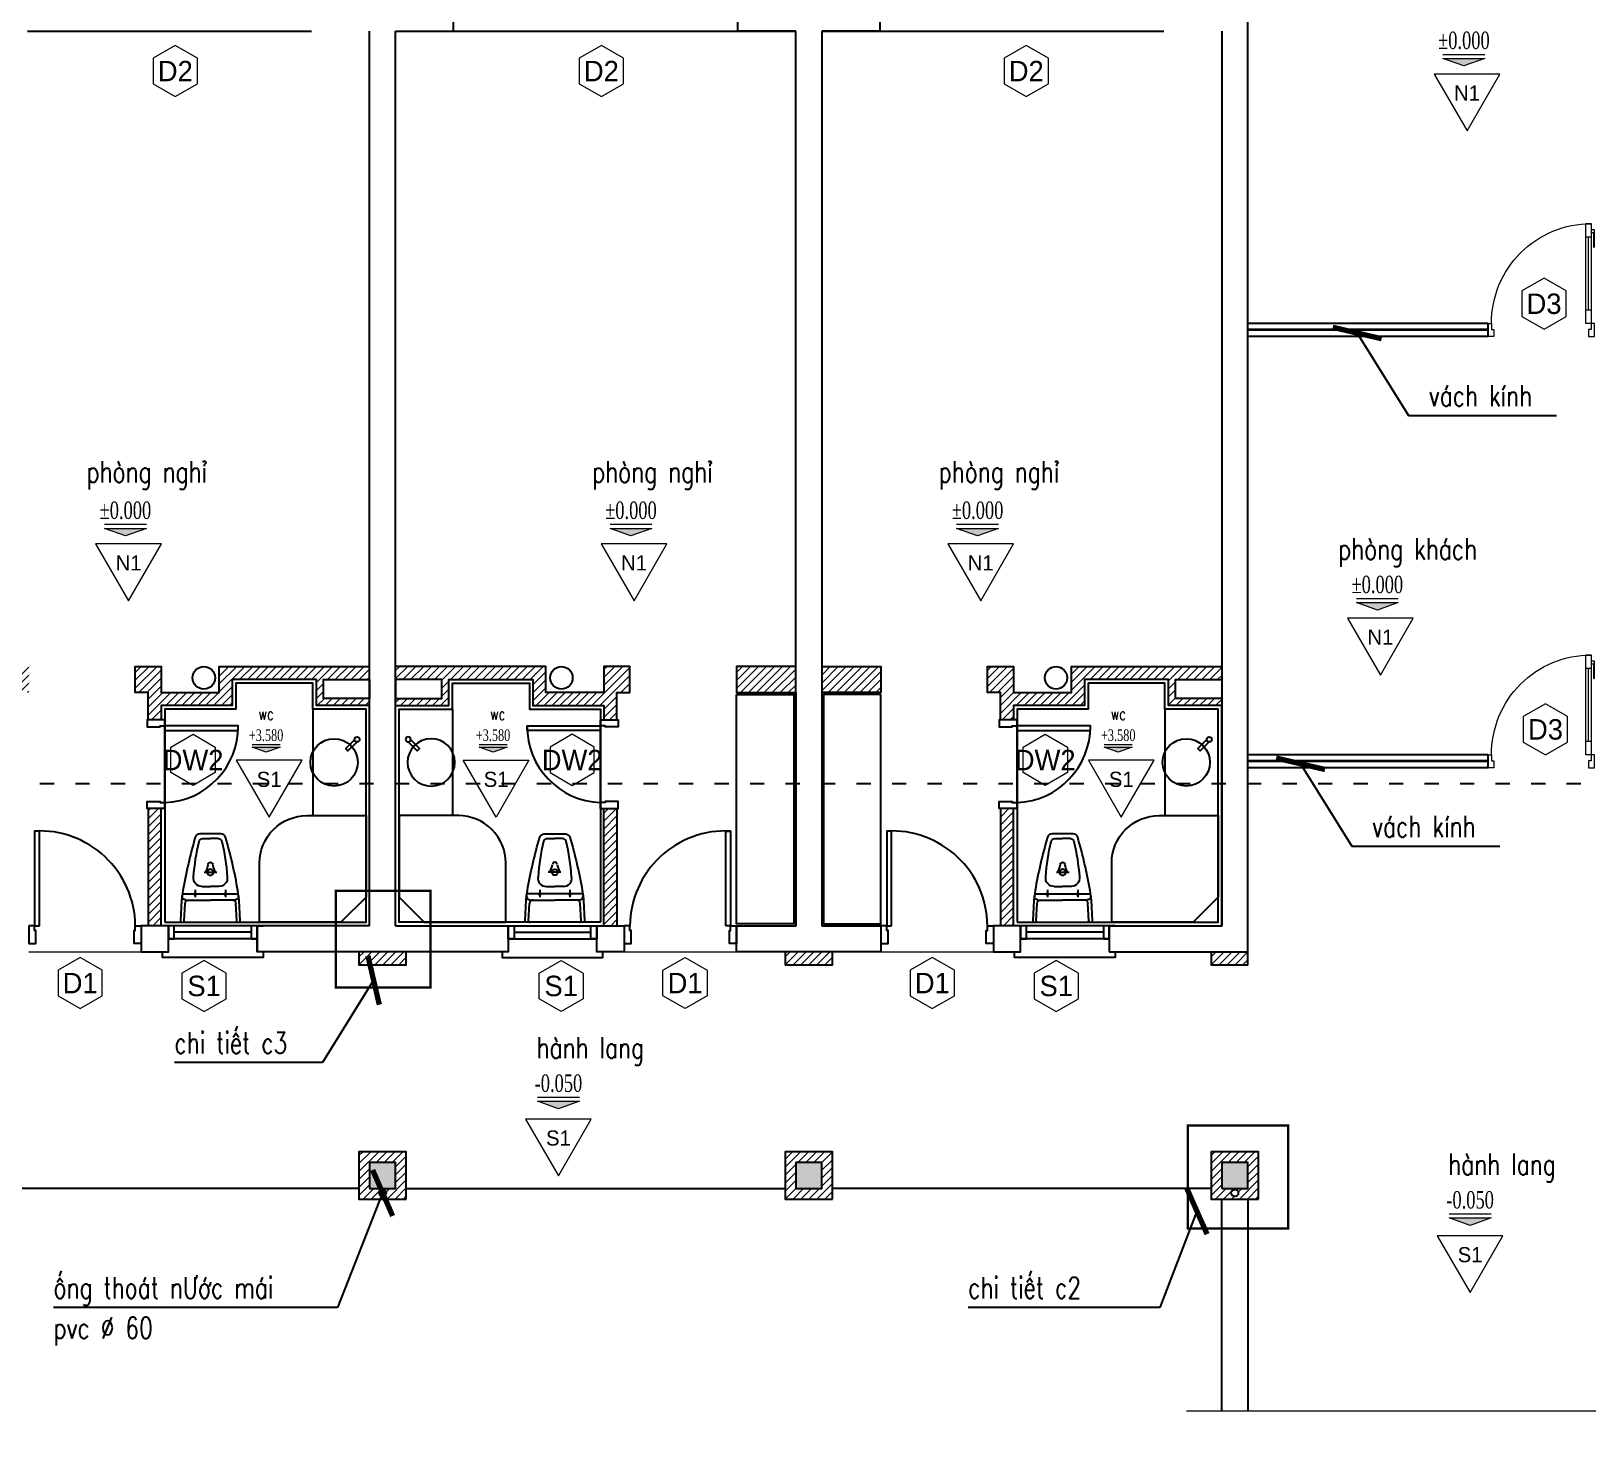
# Model space of a CAD drawing. Header units: inches. Extents: x 7154 to 95401, y -113037 to 84761.
# Drawn here: x 39985 to 53130, y 37877 to 49715 of the extents above; entities that cross this region are included whole.
import ezdxf
from ezdxf.enums import TextEntityAlignment as Align

# ---------------------------------------------------------------- set-up
doc = ezdxf.new("R2010")
doc.units = ezdxf.units.IN
doc.header["$MEASUREMENT"] = 0
doc.linetypes.add('ACAD_ISO03W100', pattern=[30, 12, -18])
doc.linetypes.add('HIDDEN2', pattern=[0.1875, 0.125, -0.0625])
for name, color, linetype in [('1', 1, 'Continuous'), ('33-Thiet bi', 33, 'Continuous'), ('HATCH', 8, 'Continuous'), ('NOITHAT', 8, 'Continuous'), ('TEXT', 2, 'Continuous'), ('THAY', 9, 'Continuous'), ('tuong', 4, 'Continuous')]:
    doc.layers.add(name, color=color, linetype=linetype)
for name, color, linetype, lineweight in [('252 DIM', 251, 'Continuous', 5), ('HACTH', 252, 'Continuous', 5), ('KHUAT', 254, 'HIDDEN2', 15), ('N-CUA', 254, 'Continuous', 18), ('NETMANH', 43, 'Continuous', 15), ('NEW', 2, 'Continuous', 35), ('ZONES', 7, 'Continuous', 18)]:
    doc.layers.add(name, color=color, linetype=linetype, lineweight=lineweight)
doc.styles.add('AVANTH', font='VnAvantH.TTF')
doc.styles.add('ISOCP', font='isocp.shx')
doc.styles.add('VNS', font='vntimeh.shx', dxfattribs={"width": 0.7})
doc.styles.add('VNSIMLI', font='vnsimli.shx', dxfattribs={"width": 0.75})
doc.dimstyles.new('100x2nn', dxfattribs={"dimscale": 2, "dimtxt": 180, "dimasz": 80, "dimexe": 80, "dimexo": 0, "dimgap": 30, "dimtad": 1, "dimdec": 0, "dimzin": 0, "dimdsep": 46, "dimtxsty": 'ISOCP', "dimblk1": 'ARCHTICK', "dimblk2": 'ARCHTICK', "dimsah": 1, "dimcen": 0.09, "dimdle": 80, "dimclrd": 8, "dimclre": 8, "dimclrt": 7, "dimadec": 0, "dimazin": 0, "dimtfac": 1, "dimtdec": 0, "dimtmove": 2, "dimatfit": 3, "dimldrblk": 'ARCHTICK', "dimfxl": 80, "dimtolj": 1, "dimtzin": 0, "dimarcsym": 0})

# ---------------------------------------------------------------- blocks, each defined once
blk = doc.blocks.new('CAODO')
blk.add_hatch(color=256).paths.add_polyline_path([(0, 0), (-225, 80), (225, 80)])
blk.add_line((-225, 124), (225, 124))
blk.add_lwpolyline([(0, 0), (-225, 80), (225, 80), (0, 0)])
at = {"layer": 'ZONES', "style": 'VNS', "width": 0.7}
blk.add_attdef('CAODO', text='', height=187, dxfattribs=at).set_placement((0, 274), align=Align.MIDDLE)
blk = doc.blocks.new('D-W')
blk.add_lwpolyline([(0, 0), (-260, -150), (-260, -450), (0, -600), (260, -450), (260, -150)], close=True)
at = {"layer": 'ZONES', "style": 'AVANTH'}
blk.add_attdef('DS', text='', height=240, dxfattribs=at).set_placement((0, -300), align=Align.MIDDLE)
blk = doc.blocks.new('_ArchTick')
at = {"color": 0, "linetype": 'ByBlock', "const_width": 0.15}
blk.add_lwpolyline([(-0.5, -0.5), (0.5, 0.5)], dxfattribs=at)
blk = doc.blocks.new('c900')
blk.add_line((51, 224), (51, 839))
for points in [[(29, 839), (74, 839), (74, 953), (29, 953), (29, 839)], [(29, 903), (4, 903), (4, 755)], [(29, 878), (9, 878), (9, 755), (4, 755)], [(29, 854), (29, 209)], [(74, 224), (74, 869)], [(74, 224), (29, 224), (29, 110), (74, 110), (74, 224)]]:
    blk.add_lwpolyline(points)
for points in [[(0, 0), (0, 110), (29, 110), (29, 57), (50, 57), (50, 0)], [(900, 0), (900, 110), (871, 110), (871, 57), (850, 57), (850, 0)]]:
    blk.add_lwpolyline(points, close=True)
at = {"layer": 'NETMANH'}
blk.add_arc((33, 114), 838, 359.6929, 90.3071, dxfattribs=at)
blk = doc.blocks.new('MAT')
blk.add_lwpolyline([(-11, 95), (508, 995), (-531, 995)], close=True)
at = {"layer": 'ZONES', "style": 'AVANTH'}
blk.add_attdef('DS', text='', height=240, dxfattribs=at).set_placement((-11, 695), align=Align.MIDDLE)
blk = doc.blocks.new('XIBET')
at = {"layer": '33-Thiet bi'}
for p, q in [((-66, 706), (0, 706)), ((66, 706), (0, 706)), ((52, 421), (-55, 421)), ((3, 506), (-3, 506)), ((3, 506), (-3, 506)), ((-128, 274), (-128, 211)), ((-72, 302), (0, 302)), ((72, 302), (0, 302)), ((128, 274), (128, 211)), ((236, 238), (-236, 238)), ((-222, 11), (-214, 158)), ((-208, 187), (0, 187)), ((208, 187), (0, 187)), ((222, 11), (214, 158)), ((212, 0), (-212, 0))]:
    blk.add_line(p, q, dxfattribs=at)
blk.add_lwpolyline([(-222, 11, 0.43012), (-212, 0), (-242, 0, -0.43012), (-252, 11), (-243, 187), (-238, 222), (-232, 268, -0.027792), (-128, 717, -0.333759), (-89, 747), (0, 747), (89, 747, -0.333759), (128, 717, -0.027792), (232, 268), (238, 222), (243, 187), (252, 11, -0.43012), (242, 0), (212, 0, 0.43012), (222, 11)], format="xyb", dxfattribs=at)
for centre, radius in [((0, 421), 25.3), ((-128, 236), 7.59), ((128, 236), 7.59)]:
    blk.add_circle(centre, radius, dxfattribs=at)
for centre, radius, start, end in [((1855, 230), 2003, 166.9438, 175.6188), ((-66, 676), 30.4, 90, 166.9438), ((66, 676), 30.4, 13.0562, 90), ((-1855, 230), 2003, 4.3812, 13.0562), ((-504, 615), 501, 337.9004, 345.3221), ((-34, 419), 10.1, 27.2049, 128.6822), ((0, 486), 20.2, 8.1656, 171.8344), ((504, 615), 501, 194.6779, 202.0996), ((34, 419), 10.1, 51.3178, 152.7951), ((-72, 372), 70.8, 171.1193, 270), ((72, 372), 70.8, 270, 8.8807), ((-208, 218), 30.4, 172.3704, 270), ((-184, 157), 30.4, 90, 176.9059), ((184, 157), 30.4, 3.0941, 90), ((208, 218), 30.4, 270, 7.6296)]:
    blk.add_arc(centre, radius, start, end, dxfattribs=at)
blk = doc.blocks.new('A$C2BDB501E')
at = {"layer": 'NOITHAT'}
for points in [[(450, 900), (0, 900), (0, 0), (450, 0)], [(101, 262), (172, 333), (153, 352), (82, 281)]]:
    blk.add_lwpolyline(points, close=True, dxfattribs=at)
for centre, radius in [((270, 450), 200), ((76, 256), 21.5)]:
    blk.add_circle(centre, radius, dxfattribs=at)

msp = doc.modelspace()

# ---------------------------------------------------------------- hatches: boundary and pattern name
at = {"layer": 'HACTH'}
h = msp.add_hatch(dxfattribs=at)
h.set_pattern_fill('ANSI31', color=256, scale=15, style=0)
h.set_pattern_definition([(45, (39465.197, 42154.734), (-33.67596, 33.67596), [])])
h.paths.add_polyline_path([(41685.2, 44234.7), (42395.2, 44234.7), (42395.2, 44014.7), (42845.2, 44014.7), (42845.2, 44074.7), (42455.2, 44074.7), (42455.2, 44234.7), (42845.2, 44234.7), (42845.2, 44344.7), (41575.2, 44344.7), (41575.2, 44124.7), (41085.2, 44124.7), (41085.2, 44344.7), (40865.2, 44344.7), (40865.2, 44124.7), (40975.2, 44124.7), (40975.2, 43894.7), (41085.2, 43894.7), (41085.2, 44014.7), (41685.2, 44014.7)])
h.paths.add_polyline_path([(41085.2, 43144.7), (40975.2, 43144.7), (40975.2, 42154.7), (41085.2, 42154.7)])
h.paths.add_polyline_path([(39965.2, 44344.7), (39465.2, 44344.7), (39465.2, 44124.7), (39965.2, 44124.7)])
h = msp.add_hatch(dxfattribs=at)
h.set_pattern_fill('ANSI31', color=256, scale=15, style=0)
h.set_pattern_definition([(45, (43065.197, 42154.734), (-33.67596, 33.67596), [])])
h.paths.add_polyline_path([(47165.2, 44344.7), (46665.2, 44344.7), (46665.2, 44124.7), (47165.2, 44124.7)])
h.paths.add_polyline_path([(46445.2, 44344.7), (45945.2, 44344.7), (45945.2, 44124.7), (46445.2, 44124.7)])
h.paths.add_polyline_path([(45045.2, 44344.7), (44825.2, 44344.7), (44825.2, 44124.7), (44335.2, 44124.7), (44335.2, 44344.7), (43065.2, 44344.7), (43065.2, 44234.7), (43455.2, 44234.7), (43455.2, 44074.7), (43065.2, 44074.7), (43065.2, 44014.7), (43515.2, 44014.7), (43515.2, 44234.7), (44225.2, 44234.7), (44225.2, 44014.7), (44825.2, 44014.7), (44825.2, 43894.7), (44935.2, 43894.7), (44935.2, 44124.7), (45045.2, 44124.7)])
h.paths.add_polyline_path([(44935.2, 43144.7), (44825.2, 43144.7), (44825.2, 42154.7), (44935.2, 42154.7)])
h = msp.add_hatch(dxfattribs=at)
h.set_pattern_fill('ANSI31', color=256, scale=15, style=0)
h.set_pattern_definition([(45, (48065.197, 42154.734), (-33.67596, 33.67596), [])])
h.paths.add_polyline_path([(48285.2, 43144.7), (48175.2, 43144.7), (48175.2, 42154.7), (48285.2, 42154.7)])
h.paths.add_polyline_path([(48885.2, 44234.7), (49595.2, 44234.7), (49595.2, 44014.7), (50045.2, 44014.7), (50045.2, 44074.7), (49655.2, 44074.7), (49655.2, 44234.7), (50045.2, 44234.7), (50045.2, 44344.7), (48775.2, 44344.7), (48775.2, 44124.7), (48285.2, 44124.7), (48285.2, 44344.7), (48065.2, 44344.7), (48065.2, 44124.7), (48175.2, 44124.7), (48175.2, 43894.7), (48285.2, 43894.7), (48285.2, 44014.7), (48885.2, 44014.7)])
h = msp.add_hatch(dxfattribs=at)
h.set_pattern_fill('ANSI31', color=256, scale=15, style=0)
h.set_pattern_definition([(45, (42755.197, 41824.734), (-33.676, 33.676), [])])
h.paths.add_polyline_path([(43155.2, 41934.7), (42755.2, 41934.7), (42755.2, 41824.7), (43155.2, 41824.7)])
h = msp.add_hatch(dxfattribs=at)
h.set_pattern_fill('ANSI31', color=256, scale=15, style=0)
h.set_pattern_definition([(45, (46355.197, 41824.734), (-33.676, 33.676), [])])
h.paths.add_polyline_path([(46755.2, 41934.7), (46355.2, 41934.7), (46355.2, 41824.7), (46755.2, 41824.7)])
h = msp.add_hatch(dxfattribs=at)
h.set_pattern_fill('ANSI31', color=256, scale=15, style=0)
h.set_pattern_definition([(45, (49955.197, 41824.734), (-33.676, 33.676), [])])
h.paths.add_polyline_path([(50265.2, 41934.7), (49955.2, 41934.7), (49955.2, 41824.7), (50265.2, 41824.7)])
h = msp.add_hatch(dxfattribs=at)
h.set_pattern_fill('ANSI31', color=256, scale=15, style=0)
h.set_pattern_definition([(45, (39155.197, 39844.734), (-33.67596, 33.67596), [])])
h.paths.add_polyline_path([(43155.2, 40244.7), (42755.2, 40244.7), (42755.2, 39844.7), (43155.2, 39844.7)])
h.paths.add_polyline_path([(43065.2, 40154.7), (43065.2, 39934.7), (42845.2, 39934.7), (42845.2, 40154.7)], flags=16)
h.paths.add_polyline_path([(42985.2, 39895.9, -1), (42925.2, 39895.9, -1)], flags=16)
h.paths.add_polyline_path([(39555.2, 40244.7), (39155.2, 40244.7), (39155.2, 39844.7), (39555.2, 39844.7)])
h.paths.add_polyline_path([(39465.2, 40154.7), (39465.2, 39934.7), (39245.2, 39934.7), (39245.2, 40154.7)], flags=16)
h = msp.add_hatch(dxfattribs=at)
h.set_pattern_fill('ANSI31', color=256, scale=15, style=0)
h.set_pattern_definition([(45, (46355.197, 39844.734), (-33.67596, 33.67596), [])])
h.paths.add_polyline_path([(50355.2, 40244.7), (49955.2, 40244.7), (49955.2, 39844.7), (50355.2, 39844.7)])
h.paths.add_polyline_path([(50265.2, 40154.7), (50265.2, 39934.7), (50045.2, 39934.7), (50045.2, 40154.7)], flags=16)
h.paths.add_polyline_path([(50185.2, 39895.9, -1), (50125.2, 39895.9, -1)], flags=16)
h.paths.add_polyline_path([(46755.2, 40244.7), (46355.2, 40244.7), (46355.2, 39844.7), (46755.2, 39844.7)])
h.paths.add_polyline_path([(46665.2, 40154.7), (46665.2, 39934.7), (46445.2, 39934.7), (46445.2, 40154.7)], flags=16)
at = {"layer": 'HATCH'}
for points in [[(43065.2, 40154.7), (42845.2, 40154.7), (42845.2, 39934.7), (43065.2, 39934.7)], [(46665.2, 40154.7), (46445.2, 40154.7), (46445.2, 39934.7), (46665.2, 39934.7)], [(50265.2, 40154.7), (50045.2, 40154.7), (50045.2, 39934.7), (50265.2, 39934.7)]]:
    msp.add_hatch(color=256, dxfattribs=at).paths.add_polyline_path(points)

# ---------------------------------------------------------------- linework, layer by layer
at = {"layer": '1', "linetype": 'ACAD_ISO03W100', "ltscale": 10}
msp.add_lwpolyline([(31359.2, 43357.5), (60106.1, 43357.5), (60106.1, 48117.1), (68079.9, 48117.1)], dxfattribs=at)
at = {"layer": 'HACTH'}
for p, q in [((39965.2, 41934.7), (40915.2, 41934.7)), ((44995.2, 41934.7), (45945.2, 41934.7)), ((47165.2, 41934.7), (48115.2, 41934.7))]:
    msp.add_line(p, q, dxfattribs=at)
at = {"layer": 'HACTH', "linetype": 'Continuous'}
msp.add_lwpolyline([(49747.2, 38053.4), (57200.8, 38053.4), (57200.8, 38237.6), (57488.1, 37876.9), (57488.1, 38053.4), (64973.1, 38053.4)], dxfattribs=at)
at = {"layer": 'HATCH', "linetype": 'Continuous'}
for p, q in [((39955.2, 49714.7), (42355.2, 49714.7)), ((43555.2, 49714.7), (45955.2, 49714.7)), ((47155.2, 49714.7), (49555.2, 49714.7))]:
    msp.add_line(p, q, dxfattribs=at)
at = {"layer": 'KHUAT', "color": 1, "ltscale": 1000, "const_width": 20}
for points in [[(42559.6, 42448.9), (43360.7, 42448.9), (43360.7, 41633.3), (42559.6, 41633.3)], [(49758.7, 40466.5), (50605.9, 40466.5), (50605.9, 39596.4), (49758.7, 39596.4)]]:
    msp.add_lwpolyline(points, close=True, dxfattribs=at)
at = {"layer": 'NEW'}
for p, q in [((52295.2, 47189.7), (50265.2, 47189.7)), ((52295.2, 43544.7), (50265.2, 43544.7))]:
    msp.add_line(p, q, dxfattribs=at)
at = {"layer": 'NOITHAT'}
for p, q in [((41115.2, 43144.7), (41115.2, 43894.7)), ((44795.2, 43144.7), (44795.2, 43894.7)), ((48315.2, 43144.7), (48315.2, 43894.7))]:
    msp.add_line(p, q, dxfattribs=at)
for points in [[(41115.2, 42184.7), (42815.2, 42184.7), (42815.2, 43984.7), (42365.2, 43984.7), (42365.2, 44204.7), (41715.2, 44204.7), (41715.2, 43984.7), (41115.2, 43984.7)], [(44795.2, 42184.7), (43095.2, 42184.7), (43095.2, 43984.7), (43545.2, 43984.7), (43545.2, 44204.7), (44195.2, 44204.7), (44195.2, 43984.7), (44795.2, 43984.7)], [(48315.2, 42184.7), (50015.2, 42184.7), (50015.2, 43984.7), (49565.2, 43984.7), (49565.2, 44204.7), (48915.2, 44204.7), (48915.2, 43984.7), (48315.2, 43984.7)], [(45945.2, 44109.7), (46430.2, 44109.7), (46430.2, 42169.7), (45945.2, 42169.7)], [(47165.2, 44109.7), (46680.2, 44109.7), (46680.2, 42169.7), (47165.2, 42169.7)], [(41115.2, 43894.7), (40965.2, 43894.7), (40965.2, 43834.7), (41075.2, 43834.7), (41075.2, 43844.7), (41115.2, 43844.7)], [(41735.2, 43804.7), (41735.2, 43844.7), (41115.2, 43844.7), (41115.2, 43804.7)], [(44175.2, 43804.7), (44175.2, 43844.7), (44795.2, 43844.7), (44795.2, 43804.7)], [(44795.2, 43894.7), (44945.2, 43894.7), (44945.2, 43834.7), (44835.2, 43834.7), (44835.2, 43844.7), (44795.2, 43844.7)], [(48315.2, 43894.7), (48165.2, 43894.7), (48165.2, 43834.7), (48275.2, 43834.7), (48275.2, 43844.7), (48315.2, 43844.7)], [(48935.2, 43804.7), (48935.2, 43844.7), (48315.2, 43844.7), (48315.2, 43804.7)], [(41115.2, 43144.7), (40965.2, 43144.7), (40965.2, 43204.7), (41075.2, 43204.7), (41075.2, 43194.7), (41115.2, 43194.7)], [(44795.2, 43144.7), (44945.2, 43144.7), (44945.2, 43204.7), (44835.2, 43204.7), (44835.2, 43194.7), (44795.2, 43194.7)], [(48315.2, 43144.7), (48165.2, 43144.7), (48165.2, 43204.7), (48275.2, 43204.7), (48275.2, 43194.7), (48315.2, 43194.7)], [(40055.2, 42154.7), (40055.2, 42954.7), (40015.2, 42954.7), (40015.2, 42154.7)], [(45855.2, 42154.7), (45855.2, 42954.7), (45895.2, 42954.7), (45895.2, 42154.7)], [(47255.2, 42154.7), (47255.2, 42954.7), (47215.2, 42954.7), (47215.2, 42154.7)], [(39965.2, 42154.7), (39965.2, 42004.7), (40025.2, 42004.7), (40025.2, 42114.7), (40015.2, 42114.7), (40015.2, 42154.7)], [(40915.2, 42154.7), (40915.2, 42004.7), (40855.2, 42004.7), (40855.2, 42114.7), (40865.2, 42114.7), (40865.2, 42154.7)], [(44995.2, 42154.7), (44995.2, 42004.7), (45055.2, 42004.7), (45055.2, 42114.7), (45045.2, 42114.7), (45045.2, 42154.7)], [(45945.2, 42154.7), (45945.2, 42004.7), (45885.2, 42004.7), (45885.2, 42114.7), (45895.2, 42114.7), (45895.2, 42154.7)], [(47165.2, 42154.7), (47165.2, 42004.7), (47225.2, 42004.7), (47225.2, 42114.7), (47215.2, 42114.7), (47215.2, 42154.7)], [(48115.2, 42154.7), (48115.2, 42004.7), (48055.2, 42004.7), (48055.2, 42114.7), (48065.2, 42114.7), (48065.2, 42154.7)]]:
    msp.add_lwpolyline(points, close=True, dxfattribs=at)
for points in [[(42815.2, 42396.9), (42603.1, 42184.7), (41915.2, 42184.7), (41915.2, 42684.7, -0.4142136), (42315.2, 43084.7), (42815.2, 43084.7)], [(43095.2, 42396.9), (43307.3, 42184.7), (43995.2, 42184.7), (43995.2, 42684.7, 0.4142136), (43595.2, 43084.7), (43095.2, 43084.7)], [(50015.2, 42396.9), (49803.1, 42184.7), (49115.2, 42184.7), (49115.2, 42684.7, -0.4142136), (49515.2, 43084.7), (50015.2, 43084.7)]]:
    msp.add_lwpolyline(points, format="xyb", close=True, dxfattribs=at)
for centre in [(41444.7, 44249.7), (44465.7, 44249.7), (48644.7, 44249.7)]:
    msp.add_circle(centre, 94.8, dxfattribs=at)
for centre, radius, start, end in [((41089, 43840.4), 646.2, 272.32463, 0.38175), ((44821.4, 43840.4), 646.2, 179.61825, 267.67537), ((48289, 43840.4), 646.2, 272.32463, 0.38175), ((40056.7, 42147.2), 808.6, 0.53245, 92.93896), ((45853.7, 42147.2), 808.6, 87.06104, 179.46755), ((47256.7, 42147.2), 808.6, 0.53245, 92.93896)]:
    msp.add_arc(centre, radius, start, end, dxfattribs=at)
at = {"layer": 'THAY', "ltscale": 400}
for p, q in [((52295.2, 47244.7), (50265.2, 47244.7)), ((52295.2, 47134.7), (52295.2, 47244.7)), ((52295.2, 47134.7), (52295.2, 47244.7)), ((52295.2, 47134.7), (50265.2, 47134.7)), ((52295.2, 43599.7), (50265.2, 43599.7)), ((52295.2, 43489.7), (52295.2, 43599.7)), ((52295.2, 43489.7), (52295.2, 43599.7)), ((52295.2, 43489.7), (50265.2, 43489.7)), ((42755.2, 39934.7), (39555.2, 39934.7)), ((43155.2, 39934.7), (46355.2, 39934.7)), ((49955.2, 39934.7), (46755.2, 39934.7)), ((50045.2, 38053.4), (50045.2, 39844.7)), ((50265.2, 39844.7), (50265.2, 38053.4))]:
    msp.add_line(p, q, dxfattribs=at)
at = {"layer": 'THAY'}
for p, q in [((41895.2, 42154.7), (41145.2, 42154.7)), ((41845.2, 42099.7), (41195.2, 42099.7)), ((41845.2, 42154.7), (41845.2, 42044.7)), ((44015.2, 42154.7), (44765.2, 42154.7)), ((44065.2, 42154.7), (44065.2, 42044.7)), ((44065.2, 42099.7), (44715.2, 42099.7)), ((49095.2, 42154.7), (48345.2, 42154.7)), ((49045.2, 42099.7), (48395.2, 42099.7)), ((49045.2, 42154.7), (49045.2, 42044.7)), ((41895.2, 42044.7), (41145.2, 42044.7)), ((44015.2, 42044.7), (44765.2, 42044.7)), ((49095.2, 42044.7), (48345.2, 42044.7))]:
    msp.add_line(p, q, dxfattribs=at)
for points in [[(41945.2, 41934.7), (41945.2, 41884.7), (41095.2, 41884.7), (41095.2, 41934.7)], [(43965.2, 41934.7), (43965.2, 41884.7), (44815.2, 41884.7), (44815.2, 41934.7)], [(49145.2, 41934.7), (49145.2, 41884.7), (48295.2, 41884.7), (48295.2, 41934.7)]]:
    msp.add_lwpolyline(points, dxfattribs=at)
at = {"layer": 'tuong', "ltscale": 400}
for p, q in [((43555.2, 49714.7), (43555.2, 49934.7)), ((42845.2, 42154.7), (42845.2, 49714.7)), ((43065.2, 42154.7), (43065.2, 49714.7)), ((43065.2, 49714.7), (43555.2, 49714.7)), ((45955.2, 49714.7), (46445.2, 49714.7)), ((46665.2, 49714.7), (47155.2, 49714.7)), ((50045.2, 49714.7), (50045.2, 42154.7)), ((50045.2, 44014.7), (50045.2, 42374.7)), ((41085.2, 43144.7), (40975.2, 43144.7)), ((40975.2, 43144.7), (40975.2, 42154.7)), ((41085.2, 42154.7), (41085.2, 43144.7)), ((44825.2, 43144.7), (44935.2, 43144.7)), ((44825.2, 42154.7), (44825.2, 43144.7)), ((44935.2, 43144.7), (44935.2, 42154.7)), ((48285.2, 43144.7), (48175.2, 43144.7)), ((48175.2, 43144.7), (48175.2, 42154.7)), ((48285.2, 42154.7), (48285.2, 43144.7)), ((50045.2, 42314.7), (50045.2, 42154.7)), ((50045.2, 42154.7), (50045.2, 42314.7)), ((41145.2, 42154.7), (40915.2, 42154.7)), ((40915.2, 42154.7), (40915.2, 41934.7)), ((41145.2, 42154.7), (41085.2, 42154.7)), ((41145.2, 41934.7), (41145.2, 42154.7)), ((41945.2, 42154.7), (41895.2, 42154.7)), ((41945.2, 42154.7), (41895.2, 42154.7)), ((42845.2, 42154.7), (41895.2, 42154.7)), ((41895.2, 42154.7), (41895.2, 41934.7)), ((43065.2, 42154.7), (44015.2, 42154.7)), ((43965.2, 42154.7), (44015.2, 42154.7)), ((43965.2, 42154.7), (44015.2, 42154.7)), ((44015.2, 42154.7), (44015.2, 41934.7)), ((44765.2, 41934.7), (44765.2, 42154.7)), ((44765.2, 42154.7), (44995.2, 42154.7)), ((44935.2, 42154.7), (44995.2, 42154.7)), ((44995.2, 42154.7), (44995.2, 41934.7)), ((47165.2, 42154.7), (47165.2, 41934.7)), ((48285.2, 42154.7), (48115.2, 42154.7)), ((48115.2, 42154.7), (48115.2, 41934.7)), ((48345.2, 42154.7), (48285.2, 42154.7)), ((48345.2, 41934.7), (48345.2, 42154.7)), ((49145.2, 42154.7), (49095.2, 42154.7)), ((49145.2, 42154.7), (49095.2, 42154.7)), ((49095.2, 42154.7), (49095.2, 41934.7)), ((40915.2, 41934.7), (41145.2, 41934.7)), ((44995.2, 41934.7), (44765.2, 41934.7)), ((48115.2, 41934.7), (48345.2, 41934.7)), ((49095.2, 41934.7), (50265.2, 41934.7))]:
    msp.add_line(p, q, dxfattribs=at)
at = {"layer": 'tuong'}
msp.add_line((45945.2, 42154.7), (46445.2, 42154.7), dxfattribs=at)
for points in [[(49955.2, 41934.7), (49955.2, 41824.7), (50265.2, 41824.7), (50265.2, 51814.7)], [(42755.2, 41934.7), (42755.2, 41824.7), (43155.2, 41824.7), (43155.2, 41934.7)], [(46355.2, 41934.7), (46355.2, 41824.7), (46755.2, 41824.7), (46755.2, 41934.7)]]:
    msp.add_lwpolyline(points, dxfattribs=at)
at = {"layer": 'tuong', "ltscale": 400}
for points in [[(46445.2, 49714.7), (45955.2, 49714.7), (45955.2, 49934.7), (47155.2, 49934.7)], [(46755.2, 49934.7), (47155.2, 49934.7), (47155.2, 49714.7), (46665.2, 49714.7)], [(46445.2, 42154.7), (46445.2, 49714.7)], [(46665.2, 49714.7), (46665.2, 42154.7)], [(42845.2, 42154.7), (42845.2, 44014.7), (42395.2, 44014.7), (42395.2, 44234.7), (41685.2, 44234.7), (41685.2, 44014.7), (41085.2, 44014.7), (41085.2, 43894.7), (40975.2, 43894.7), (40975.2, 44124.7), (40865.2, 44124.7), (40865.2, 44344.7), (41085.2, 44344.7), (41085.2, 44124.7), (41575.2, 44124.7), (41575.2, 44344.7), (42845.2, 44344.7)], [(43065.2, 42154.7), (43065.2, 44014.7), (43515.2, 44014.7), (43515.2, 44234.7), (44225.2, 44234.7), (44225.2, 44014.7), (44825.2, 44014.7), (44825.2, 43894.7), (44935.2, 43894.7), (44935.2, 44124.7), (45045.2, 44124.7), (45045.2, 44344.7), (44825.2, 44344.7), (44825.2, 44124.7), (44335.2, 44124.7), (44335.2, 44344.7), (43065.2, 44344.7)], [(46445.2, 44344.7), (45945.2, 44344.7), (45945.2, 44124.7), (46445.2, 44124.7)], [(46665.2, 44344.7), (47165.2, 44344.7), (47165.2, 44124.7), (46665.2, 44124.7)], [(49095.2, 42154.7), (50045.2, 42154.7), (50045.2, 44014.7), (49595.2, 44014.7), (49595.2, 44234.7), (48885.2, 44234.7), (48885.2, 44014.7), (48285.2, 44014.7), (48285.2, 43894.7), (48175.2, 43894.7), (48175.2, 44124.7), (48065.2, 44124.7), (48065.2, 44344.7), (48285.2, 44344.7), (48285.2, 44124.7), (48775.2, 44124.7), (48775.2, 44344.7), (50045.2, 44344.7)], [(47165.2, 41934.7), (45945.2, 41934.7), (45945.2, 42154.7), (46445.2, 42154.7), (46445.2, 44124.7)], [(46445.2, 44124.7), (46445.2, 42154.7)], [(46665.2, 44124.7), (46665.2, 42154.7)], [(41085.2, 43144.7), (40975.2, 43144.7), (40975.2, 42154.7), (40915.2, 42154.7), (40915.2, 41934.7), (41145.2, 41934.7), (41145.2, 42154.7), (41085.2, 42154.7), (41085.2, 43144.7)], [(44825.2, 43144.7), (44935.2, 43144.7), (44935.2, 42154.7), (44995.2, 42154.7), (44995.2, 41934.7), (44765.2, 41934.7), (44765.2, 42154.7), (44825.2, 42154.7), (44825.2, 43144.7)], [(48285.2, 43144.7), (48175.2, 43144.7), (48175.2, 42154.7), (48115.2, 42154.7), (48115.2, 41934.7), (48345.2, 41934.7), (48345.2, 42154.7), (48285.2, 42154.7), (48285.2, 43144.7)], [(43155.2, 41934.7), (41895.2, 41934.7), (41895.2, 42154.7), (41945.2, 42154.7)], [(44015.2, 42154.7), (44015.2, 41934.7), (43155.2, 41934.7)], [(46665.2, 42154.7), (47165.2, 42154.7), (47165.2, 41934.7), (46755.2, 41934.7)]]:
    msp.add_lwpolyline(points, dxfattribs=at)
for points in [[(42845.2, 44074.7), (42455.2, 44074.7), (42455.2, 44234.7), (42845.2, 44234.7)], [(42845.2, 44074.7), (42455.2, 44074.7), (42455.2, 44234.7), (42845.2, 44234.7)], [(43065.2, 44074.7), (43455.2, 44074.7), (43455.2, 44234.7), (43065.2, 44234.7)], [(43065.2, 44074.7), (43455.2, 44074.7), (43455.2, 44234.7), (43065.2, 44234.7)], [(50045.2, 44074.7), (49655.2, 44074.7), (49655.2, 44234.7), (50045.2, 44234.7)], [(50045.2, 44074.7), (49655.2, 44074.7), (49655.2, 44234.7), (50045.2, 44234.7)]]:
    msp.add_lwpolyline(points, close=True, dxfattribs=at)
at = {"layer": 'tuong'}
for points in [[(41195.2, 42154.7), (41145.2, 42154.7), (41145.2, 42044.7), (41195.2, 42044.7)], [(41895.2, 42154.7), (41845.2, 42154.7), (41845.2, 42044.7), (41895.2, 42044.7)], [(44015.2, 42154.7), (44065.2, 42154.7), (44065.2, 42044.7), (44015.2, 42044.7)], [(44715.2, 42154.7), (44765.2, 42154.7), (44765.2, 42044.7), (44715.2, 42044.7)], [(48395.2, 42154.7), (48345.2, 42154.7), (48345.2, 42044.7), (48395.2, 42044.7)], [(49095.2, 42154.7), (49045.2, 42154.7), (49045.2, 42044.7), (49095.2, 42044.7)], [(43155.2, 39844.7), (43155.2, 40244.7), (42755.2, 40244.7), (42755.2, 39844.7)], [(46755.2, 39844.7), (46755.2, 40244.7), (46355.2, 40244.7), (46355.2, 39844.7)], [(50355.2, 39844.7), (50355.2, 40244.7), (49955.2, 40244.7), (49955.2, 39844.7)], [(42845.2, 39934.7), (43065.2, 39934.7), (43065.2, 40154.7), (42845.2, 40154.7)], [(46445.2, 39934.7), (46665.2, 39934.7), (46665.2, 40154.7), (46445.2, 40154.7)], [(50045.2, 39934.7), (50265.2, 39934.7), (50265.2, 40154.7), (50045.2, 40154.7)]]:
    msp.add_lwpolyline(points, close=True, dxfattribs=at)
for centre in [(42955.2, 39895.9), (50155.2, 39895.9)]:
    msp.add_circle(centre, 30, dxfattribs=at)

# ---------------------------------------------------------------- block references
at = {"layer": '252 DIM', "rotation": 180}
for p in [(42815.2, 43984.7), (50015.2, 43984.7)]:
    msp.add_blockref('A$C2BDB501E', p, dxfattribs=at)
at = {"layer": '252 DIM', "xscale": -1, "rotation": 180}
msp.add_blockref('A$C2BDB501E', (43095.2, 43984.7), dxfattribs=at)
at = {"layer": 'N-CUA', "xscale": -1}
for p in [(53195.2, 47134.7), (53195.2, 43489.7)]:
    msp.add_blockref('c900', p, dxfattribs=at)
at = {"layer": 'NETMANH', "xscale": -1}
for p in [(41500.2, 42184.7), (48700.2, 42184.7)]:
    msp.add_blockref('XIBET', p, dxfattribs=at)
at = {"layer": 'NETMANH'}
msp.add_blockref('XIBET', (44410.2, 42184.7), dxfattribs=at)
at = {"layer": 'ZONES'}
for name, p, xscale, yscale, zscale, values in [('CAODO', (52091.3, 49420.6), 0.7875000000931323, 0.7875000000931323, 0.7874999999999659, {'CAODO': '%%p0.000'}), ('D-W', (41203.6, 49594.1), 0.7199999999720603, 0.7199999999720603, 0.7199999999999999, {'DS': 'd2'}), ('D-W', (44803.6, 49594.1), 0.7199999999720603, 0.7199999999720603, 0.7199999999999999, {'DS': 'd2'}), ('D-W', (48393.6, 49594.1), 0.7199999999720603, 0.7199999999720603, 0.7199999999999999, {'DS': 'd2'}), ('MAT', (52123.4, 48820.2), 0.534599999897182, 0.534599999897182, 0.5345999999901214, {'DS': 'n1'}), ('D-W', (52768.3, 47626.9), 0.7199999999720603, 0.7199999999720603, 0.7199999999999999, {'DS': 'd3'}), ('CAODO', (40782.1, 45449.5), 0.7875000000931323, 0.7875000000931323, 0.7874999999999659, {'CAODO': '%%p0.000'}), ('CAODO', (45053.5, 45449.5), 0.7875000000931323, 0.7875000000931323, 0.7874999999999659, {'CAODO': '%%p0.000'}), ('CAODO', (47982.1, 45449.5), 0.7875000000931323, 0.7875000000931323, 0.7874999999999659, {'CAODO': '%%p0.000'}), ('MAT', (40814.2, 44849.1), 0.534599999897182, 0.534599999897182, 0.5345999999901214, {'DS': 'n1'}), ('MAT', (45085.6, 44849.1), 0.534599999897182, 0.534599999897182, 0.5345999999901214, {'DS': 'n1'}), ('MAT', (48014.2, 44849.1), 0.534599999897182, 0.534599999897182, 0.5345999999901214, {'DS': 'n1'}), ('CAODO', (51359.8, 44822.3), 0.7875000000931323, 0.7875000000931323, 0.7874999999999659, {'CAODO': '%%p0.000'}), ('MAT', (51391.9, 44221.9), 0.534599999897182, 0.534599999897182, 0.5345999999901214, {'DS': 'n1'}), ('D-W', (52780.4, 44029.8), 0.7199999999720603, 0.7199999999720603, 0.7199999999999999, {'DS': 'd3'}), ('CAODO', (41970.3, 43620.6), 0.5249999999068677, 0.5249999999068677, 0.5249999999999773, {'CAODO': '+3.580'}), ('CAODO', (43888, 43620.6), 0.5249999999068677, 0.5249999999068677, 0.5249999999999773, {'CAODO': '+3.580'}), ('CAODO', (49170.3, 43620.6), 0.5249999999068677, 0.5249999999068677, 0.5249999999999773, {'CAODO': '+3.580'}), ('D-W', (44556.6, 43772), 0.7199999999720603, 0.7199999999720603, 0.7199999999999999, {'DS': 'dw2'}), ('MAT', (42002.4, 43020.2), 0.534599999897182, 0.534599999897182, 0.5345999999901214, {'DS': 's1'}), ('MAT', (49202.4, 43020.2), 0.534599999897182, 0.534599999897182, 0.5345999999901214, {'DS': 's1'}), ('D-W', (40399.6, 41885.8), 0.7199999999720603, 0.7199999999720603, 0.7199999999999999, {'DS': 'd1'}), ('D-W', (41446.7, 41861.6), 0.7199999999720603, 0.7199999999720603, 0.7199999999999999, {'DS': 's1'}), ('D-W', (47599.6, 41885.8), 0.7199999999720603, 0.7199999999720603, 0.7199999999999999, {'DS': 'd1'}), ('D-W', (48646.7, 41861.6), 0.7199999999720603, 0.7199999999720603, 0.7199999999999999, {'DS': 's1'}), ('CAODO', (44440.7, 40607.7), 0.7875000000931323, 0.7875000000931323, 0.7874999999999659, {'CAODO': '-0.050'}), ('MAT', (44446.7, 39988.8), 0.534599999897182, 0.534599999897182, 0.5345999999901214, {'DS': 's1'}), ('CAODO', (52143.5, 39621.9), 0.7875000000931323, 0.7875000000931323, 0.7874999999999659, {'CAODO': '-0.050'}), ('MAT', (52149.5, 39003.1), 0.534599999897182, 0.534599999897182, 0.5345999999901214, {'DS': 's1'})]:
    msp.add_blockref(name, p, dxfattribs=dict(at, xscale=xscale, yscale=yscale, zscale=zscale)).add_auto_attribs(values)
ref = msp.add_blockref('D-W', (41353.8, 43772), dxfattribs=dict(at, xscale=-0.7199999999720603, yscale=0.7199999999720603, zscale=0.7199999999999999))
ref.add_attrib('DS', 'dw2', dxfattribs={"height": 172.8, "style": 'AVANTH'}).set_placement((41353.8, 43556), align=Align.MIDDLE)
ref = msp.add_blockref('D-W', (48553.8, 43772), dxfattribs=dict(at, xscale=-0.7199999999720603, yscale=0.7199999999720603, zscale=0.7199999999999999))
ref.add_attrib('DS', 'dw2', dxfattribs={"height": 172.8, "style": 'AVANTH'}).set_placement((48553.8, 43556), align=Align.MIDDLE)
ref = msp.add_blockref('MAT', (43908, 43020.2), dxfattribs=dict(at, xscale=-0.534599999897182, yscale=0.534599999897182, zscale=0.5345999999901214))
ref.add_attrib('DS', 's1', dxfattribs={"height": 128.3, "style": 'AVANTH'}).set_placement((43914.1, 43391.6), align=Align.MIDDLE)
ref = msp.add_blockref('D-W', (44463.7, 41861.6), dxfattribs=dict(at, xscale=-0.7199999999720603, yscale=0.7199999999720603, zscale=0.7199999999999999))
ref.add_attrib('DS', 's1', dxfattribs={"height": 172.8, "style": 'AVANTH'}).set_placement((44463.7, 41645.6), align=Align.MIDDLE)
ref = msp.add_blockref('D-W', (45510.8, 41885.8), dxfattribs=dict(at, xscale=-0.7199999999720603, yscale=0.7199999999720603, zscale=0.7199999999999999))
ref.add_attrib('DS', 'd1', dxfattribs={"height": 172.8, "style": 'AVANTH'}).set_placement((45510.8, 41669.8), align=Align.MIDDLE)

# ---------------------------------------------------------------- texts
at = {"layer": 'TEXT', "color": 7, "style": 'VNSIMLI', "width": 0.75}
for s, height, p in [('v¸ch kÝnh', 180, (51793.5, 46544)), ('wc', 101.25, (41906.3, 43893.5)), ('wc', 101.25, (43863, 43893.5)), ('wc', 101.25, (49106.3, 43893.5)), ('v¸ch kÝnh', 180, (51315.2, 42903.7)), ('chi tiÕt c3', 180, (41195.1, 41074.5)), ('èng tho¸t n¦íc m¸i', 180, (40173.9, 39005.3)), ('chi tiÕt c2', 180, (47901.8, 39005.3)), ('pvc %%c 60', 180, (40173.9, 38665.8))]:
    msp.add_text(s, height=height, dxfattribs=at).set_placement(p)
for s, p in [('phßng nghØ', (41471.8, 45990.5)), ('phßng nghØ', (45743.3, 45990.5)), ('phßng nghØ', (48671.8, 45990.5)), ('phßng kh¸ch', (52202.5, 45338.5)), ('hµnh lang ', (45256.4, 41124)), ('hµnh lang ', (52959.2, 40138.2))]:
    msp.add_text(s, height=180, dxfattribs=at).set_placement(p, align=Align.MIDDLE_RIGHT)

# ---------------------------------------------------------------- leaders
at = {"layer": 'ZONES', "linetype": 'Continuous'}
for points in [[(51189.6, 47163.3), (51622.5, 46467.3), (52873.2, 46467.3)], [(50711.2, 43523), (51144.1, 42827), (52394.8, 42827)], [(42879, 41693.8), (42446.1, 40997.8), (41195.4, 40997.8)], [(42955.2, 39895.9), (42573.9, 38928.5), (40174.1, 38928.5)], [(49835.2, 39741.8), (49520.7, 38928.5), (47902.1, 38928.5)]]:
    msp.add_leader(points, dimstyle='100x2nn', override={"dimasz": 150, "dimtad": 0}, dxfattribs=at)

doc.saveas('drawing.dxf')
